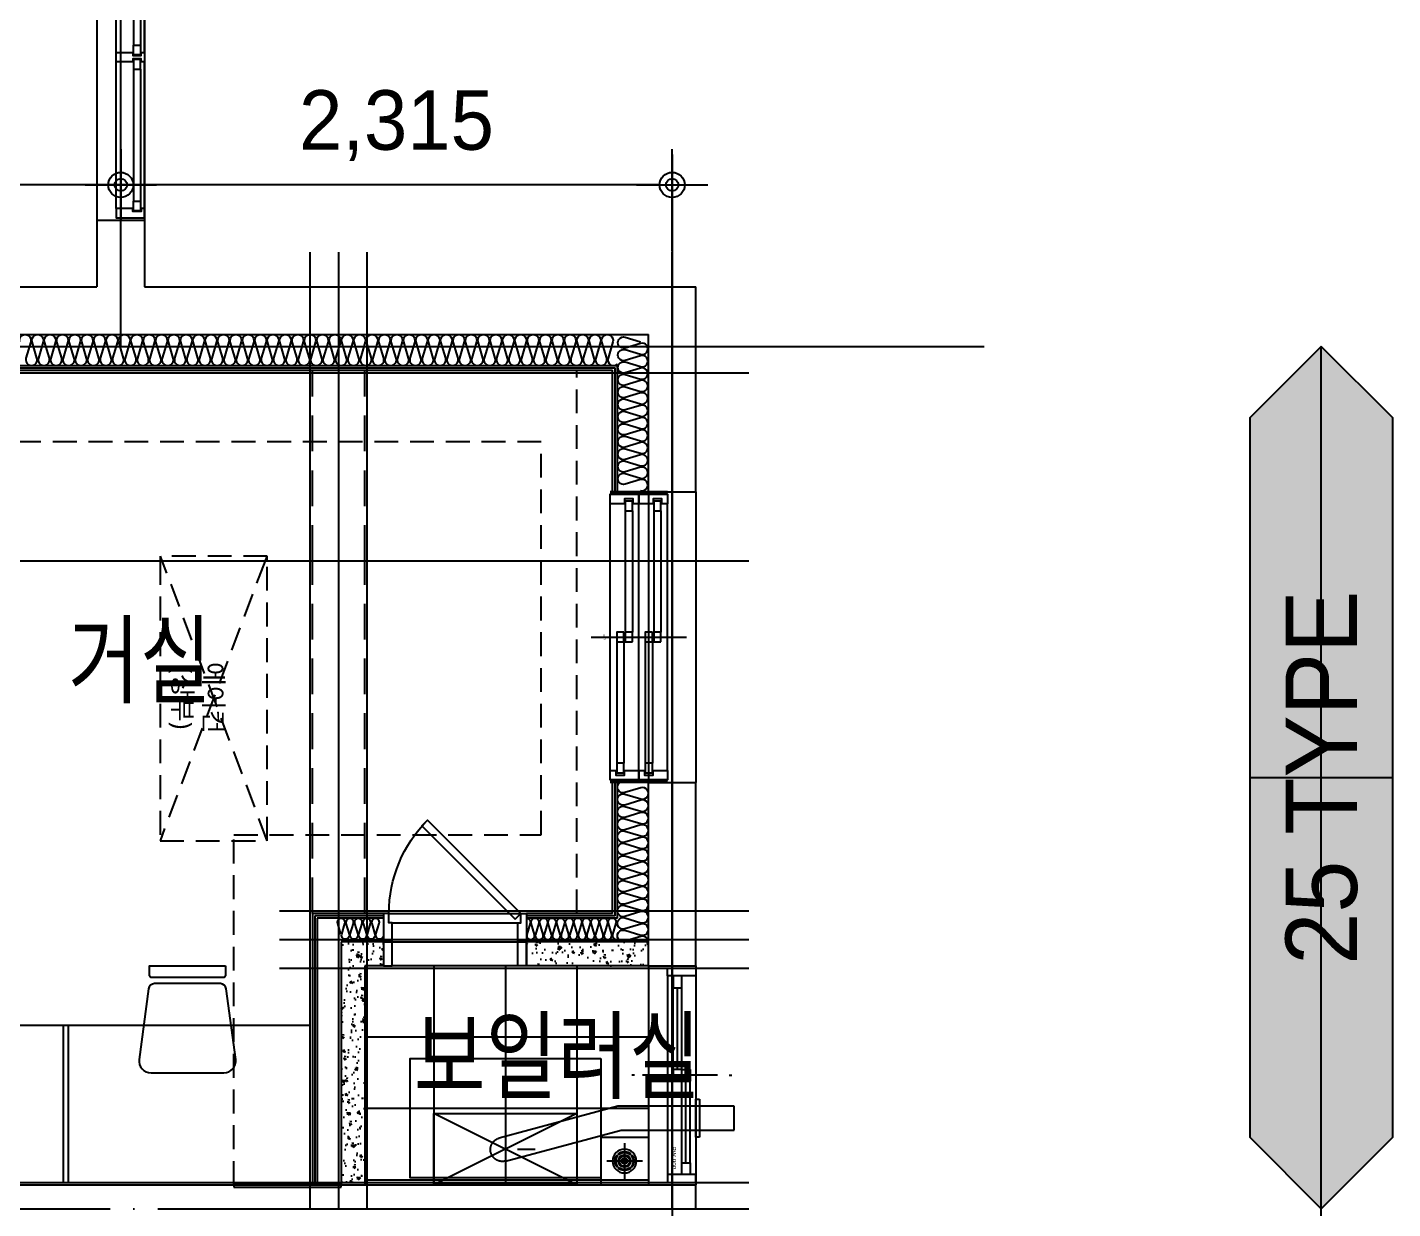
# Model space of a CAD drawing. Header units: millimetres. Extents: x 840000 to 1054178, y 0 to 59400.
# Drawn here: x 874895 to 880627, y 22621 to 27581 of the extents above; entities that cross this region are included whole.
import ezdxf
from ezdxf.enums import TextEntityAlignment as Align
from ezdxf.xclip import XClip

# ---------------------------------------------------------------- set-up
doc = ezdxf.new("R2010")
doc.units = ezdxf.units.MM
doc.header["$LTSCALE"] = 100
doc.header["$XCLIPFRAME"] = 0
for name, pattern in [('X - 단위세대 확장형$0$CEN', [62, 60, -1, 0, -1]), ('X - 단위세대 확장형$0$HID', [1.5, 1, -0.5]), ('X - 단위세대 확장형$0$X-25$0$HID', [2.3, 1.5, -0.8]), ('X - 단위세대 확장형$0$xr-49D(확)$0$HID', [2.3, 1.5, -0.8]), ('X - 평면도$0$CEN', [62, 60, -1, 0, -1])]:
    doc.linetypes.add(name, pattern=pattern)
doc.layers.get('DEFPOINTS').update_dxf_attribs({"color": 145})
for name, color, linetype in [('AA-XXXX-253', 253, 'Continuous'), ('AA-XXXX-TEXT', 3, 'Continuous'), ('DIM', 7, 'Continuous'), ('SYM', 7, 'Continuous'), ('TEX', 7, 'Continuous'), ('X - 단위세대 확장형$0$A-CEN', 1, 'X - 단위세대 확장형$0$CEN'), ('X - 단위세대 확장형$0$A-CON', 2, 'Continuous'), ('X - 단위세대 확장형$0$A-GIP', 6, 'Continuous'), ('X - 단위세대 확장형$0$A-INS', 9, 'Continuous'), ('X - 단위세대 확장형$0$A-TILE', 253, 'Continuous'), ('X - 단위세대 확장형$0$A-WIN', 4, 'Continuous'), ('X - 단위세대 확장형$0$AA-DWXM-DOOR', 4, 'Continuous'), ('X - 단위세대 확장형$0$AA-WAXM-CONC', 2, 'Continuous'), ('X - 단위세대 확장형$0$AA-WAXM-DRYW', 7, 'Continuous'), ('X - 단위세대 확장형$0$AA-XXXX-CNTL', 1, 'X - 단위세대 확장형$0$CEN'), ('X - 단위세대 확장형$0$AA-XXXX-PATT', 8, 'Continuous'), ('X - 단위세대 확장형$0$F-KIT', 6, 'Continuous'), ('X - 단위세대 확장형$0$M-AIR', 1, 'X - 단위세대 확장형$0$HID'), ('X - 단위세대 확장형$0$S-ELE', 4, 'Continuous'), ('X - 단위세대 확장형$0$U-59A-확장$0$AA-DWXM-WIND', 4, 'Continuous'), ('X - 단위세대 확장형$0$X-25$0$A-설비요소', 9, 'Continuous'), ('X - 단위세대 확장형$0$X-25$0$AA-DWXM-WIND', 4, 'Continuous'), ('X - 단위세대 확장형$0$X-25$0$ETC', 6, 'Continuous'), ('X - 단위세대 확장형$0$X-84$0$AA-DWXM-STHC', 9, 'Continuous'), ('X - 단위세대 확장형$0$X-84$0$AA-XXXX-ELEV', 4, 'Continuous'), ('X - 단위세대 확장형$0$xr-49D(확)$0$AA-XXXX-HIDL2', 7, 'X - 단위세대 확장형$0$xr-49D(확)$0$HID'), ('X - 단위세대 확장형$0$결로방지단열재', 7, 'X - 단위세대 확장형$0$HID'), ('X - 단위세대 확장형$0$커텐박스', 6, 'X - 단위세대 확장형$0$HID'), ('X - 평면도$0$AA-DWXM-WIND', 4, 'Continuous'), ('X - 평면도$0$AA-EL-PCN4', 4, 'Continuous'), ('X - 평면도$0$AA-WAXM-CONC', 2, 'Continuous'), ('X - 평면도$0$AA-XXXX-CNTL', 1, 'X - 평면도$0$CEN')]:
    doc.layers.add(name, color=color, linetype=linetype)
for name, color, linetype, plot in [('DEFPOINT', 163, 'Continuous', False), ('X - 단위세대 확장형$0$A-MC', 171, 'Continuous', False), ('X - 단위세대 확장형$0$AA-EL-PCN8', 8, 'Continuous', False), ('X - 단위세대 확장형$0$Def-PrintX', 147, 'Continuous', False), ('X - 단위세대 확장형$0$DEFPOINT', 163, 'Continuous', False)]:
    doc.layers.add(name, color=color, linetype=linetype, plot=plot)
doc.layers.add('X - 단위세대 확장형$0$A-door', color=4, linetype='Continuous', lineweight=25)
doc.styles.add('HAUD01', font='Dotum.ttf')
doc.styles.add('X - 단위세대 확장형$0$HAUD02', font='AcadEref.ttf', dxfattribs={"width": 0.8, "bigfont": 'kosdichs.shx'})
doc.styles.add('X - 단위세대 확장형$0$X-25$0$맑은 고딕', font='malgun.ttf')
doc.styles.add('X - 단위세대 확장형$0$X-55$0$맑은 고딕', font='malgun.ttf')
doc.dimstyles.new('HAUD-80', dxfattribs={"dimscale": 100, "dimtxt": 2.5, "dimasz": 0.5, "dimexe": 0, "dimexo": 1.5, "dimgap": 1, "dimtad": 1, "dimdec": 0, "dimdsep": 46, "dimlunit": 6, "dimtxsty": 'HAUD01', "dimblk": 'Z_DOT', "dimcen": 2.5, "dimdle": 1.5, "dimclrd": 7, "dimclre": 7, "dimclrt": 4, "dimadec": 0, "dimazin": 0, "dimtfac": 1, "dimtdec": 0, "dimtix": 1, "dimtmove": 2, "dimatfit": 3, "dimfxl": 1, "dimtvp": 1, "dimtolj": 1, "dimtzin": 0, "dimarcsym": 0})
pattern_1 = [(130, (71191.39, -55284.32), (-91.092334, -7.96954), [9.525, -104.775]), (185, (71191.39, -55284.32), (17.62141, 95.52832), [7.62, -83.82]), (79.549, (71183.8, -55284.98), (-73.47125, 87.55834), [8.095, -89.045]), (133.8158, (71191.39, -55258.92), (-135.53952, -21.02116), [14.2875, -157.1625]), (83.3644, (71180.1, -55260.67), (-118.70212, 123.71278), [12.1425, -133.5675]), (188.816, (71191.39, -55258.92), (-118.7023, 123.71256), [11.43, -125.73]), (159, (71178.69, -55265.27), (-75.80744, -51.13276), [9.525, -104.775]), (214, (71178.69, -55265.27), (-30.90101, 92.09398), [7.62, -83.82]), (108.5486, (71172.37, -55269.53), (-106.708245, 40.96143), [8.095, -89.045]), (142.5, (71191.39, -55284.317), (-1.544302, 42.27752), [0, -82.804, 0, -85.09, 0, -84.1375]), (172.5, (71191.39, -55284.317), (-33.409831, 50.090287), [0, -48.514, 0, -80.899, 0, -32.0675]), (212.5, (71219.71, -55284.317), (-67.795298, -2.864372), [0, -31.75, 0, -99.06, 0, -131.445]), (222.5, (71232.41, -55284.317), (-74.06459, 12.713246), [0, -41.275, 0, -65.786, 0, -93.345])]

# ---------------------------------------------------------------- blocks, each defined once
blk = doc.blocks.new('Z_DOT')
at = {"layer": 'DIM', "color": 0}
for p, q in [((0, -3), (0, 3)), ((-3, 0), (3, 0))]:
    blk.add_line(p, q, dxfattribs=at)
for radius in [1.05, 0.525]:
    blk.add_circle((0, 0), radius, dxfattribs=at)
blk = doc.blocks.new('*D75')
at = {"layer": 'DEFPOINTS', "color": 0, "transparency": 16777216}
for p in [(869462.1, 26919.2), (869462.1, 26490.7), (875287.1, 26490.7)]:
    blk.add_point(p, dxfattribs=at)
at = {"layer": 'DIM', "color": 7, "lineweight": -2, "transparency": 16777216}
for p, q in [((869462.1, 26640.7), (869462.1, 26919.2)), ((875237.1, 26919.2), (869512.1, 26919.2)), ((875287.1, 26640.7), (875287.1, 26919.2))]:
    blk.add_line(p, q, dxfattribs=at)
at = {"layer": 'DIM', "color": 7, "lineweight": -2, "transparency": 16777216, "xscale": 50, "yscale": 50, "zscale": 50, "rotation": 180}
blk.add_blockref('Z_DOT', (869462.1, 26919.2), dxfattribs=at)
at = {"layer": 'DIM', "color": 7, "lineweight": -2, "transparency": 16777216, "xscale": 50, "yscale": 50, "zscale": 50}
blk.add_blockref('Z_DOT', (875287.1, 26919.2), dxfattribs=at)
at = {"layer": 'DIM', "color": 4, "transparency": 16777216, "insert": (872374.6, 27168.5), "char_height": 250, "attachment_point": 5, "style": 'HAUD01'}
blk.add_mtext('\\A1;5,825', dxfattribs=at)
blk = doc.blocks.new('*D74')
at = {"layer": 'DEFPOINTS', "color": 0, "transparency": 16777216}
for p in [(875287.1, 26919.2), (875287.1, 26490.7), (877602.1, 26490.7)]:
    blk.add_point(p, dxfattribs=at)
at = {"layer": 'DIM', "color": 7, "lineweight": -2, "transparency": 16777216}
for p, q in [((875287.1, 26640.7), (875287.1, 26919.2)), ((877552.1, 26919.2), (875337.1, 26919.2)), ((877602.1, 26640.7), (877602.1, 26919.2))]:
    blk.add_line(p, q, dxfattribs=at)
at = {"layer": 'DIM', "color": 7, "lineweight": -2, "transparency": 16777216, "xscale": 50, "yscale": 50, "zscale": 50, "rotation": 180}
blk.add_blockref('Z_DOT', (875287.1, 26919.2), dxfattribs=at)
at = {"layer": 'DIM', "color": 7, "lineweight": -2, "transparency": 16777216, "xscale": 50, "yscale": 50, "zscale": 50}
blk.add_blockref('Z_DOT', (877602.1, 26919.2), dxfattribs=at)
at = {"layer": 'DIM', "color": 4, "transparency": 16777216, "insert": (876444.6, 27168.5), "char_height": 250, "attachment_point": 5, "style": 'HAUD01'}
blk.add_mtext('\\A1;2,315', dxfattribs=at)
blk = doc.blocks.new('*U475')
at = {"layer": 'DEFPOINTS'}
for p, q in [((-610, -130), (-610, 110)), ((-605, -130), (-605, 110)), ((605, -130), (605, 110)), ((610, -130), (610, 110))]:
    blk.add_line(p, q, dxfattribs=at)
at = {"layer": 'X - 단위세대 확장형$0$X-25$0$AA-DWXM-WIND'}
for p, q in [((0, 190), (0, -210)), ((-20, 83), (-530, 83)), ((-20, 53), (-530, 53)), ((530, 47), (20, 47)), ((530, 17), (20, 17)), ((-20, -37), (-530, -37)), ((-20, -67), (-530, -67)), ((530, -73), (20, -73)), ((530, -103), (20, -103))]:
    blk.add_line(p, q, dxfattribs=at)
at = {"layer": 'X - 단위세대 확장형$0$X-25$0$AA-DWXM-WIND', "color": 8}
for p, q in [((-560, 110), (560, 110)), ((-560, -10), (560, -10)), ((-560, -130), (560, -130))]:
    blk.add_line(p, q, dxfattribs=at)
at = {"layer": 'X - 단위세대 확장형$0$X-25$0$AA-DWXM-WIND'}
for points in [[(-560, 86), (-580, 86), (-580, 50), (-560, 50), (-560, -10), (-560, -10), (-600, -10), (-600, 110), (-560, 110), (-560, 86)], [(560, 14), (580, 14), (580, 50), (560, 50), (560, 110), (560, 110), (600, 110), (600, -10), (560, -10), (560, 14)], [(-560, -34), (-580, -34), (-580, -70), (-560, -70), (-560, -130), (-560, -130), (-600, -130), (-600, -10), (-560, -10), (-560, -34)], [(560, -106), (580, -106), (580, -70), (560, -70), (560, -10), (560, -10), (600, -10), (600, -130), (560, -130), (560, -106)]]:
    blk.add_lwpolyline(points, dxfattribs=at)
for points in [[(-530, 53), (-530, 83), (-570, 83), (-570, 53)], [(20, 53), (20, 83), (-20, 83), (-20, 53)], [(-20, 17), (20, 17), (20, 47), (-20, 47)], [(570, 17), (570, 47), (530, 47), (530, 17)], [(-530, -67), (-530, -37), (-570, -37), (-570, -67)], [(20, -67), (20, -37), (-20, -37), (-20, -67)], [(-20, -103), (20, -103), (20, -73), (-20, -73)], [(570, -103), (570, -73), (530, -73), (530, -103)]]:
    blk.add_lwpolyline(points, close=True, dxfattribs=at)
at = {"layer": 'DEFPOINTS', "style": 'X - 단위세대 확장형$0$X-25$0$맑은 고딕', "width": 0.9}
for s, p in [('내부', (0, 133.2)), ('외부', (0, -152.2))]:
    blk.add_text(s, height=10, dxfattribs=at).set_placement(p, align=Align.MIDDLE_CENTER)
blk = doc.blocks.new('X - 단위세대 확장형$0$insul1')
blk.add_lwpolyline([(0, 0.25, 1.344031), (0.35, 0.25), (0.2, 0.75, -1.344031), (0.55, 0.75), (0.4, 0.25)], format="xyb")
blk = doc.blocks.new('X - 단위세대 확장형$0$A$C1B995BC2')
at = {"layer": 'X - 단위세대 확장형$0$M-AIR'}
for p, q in [((600, -225), (-600, 225)), ((-600, -225), (600, 225))]:
    blk.add_line(p, q, dxfattribs=at)
blk.add_lwpolyline([(-600, -225), (600, -225), (600, 225), (-600, 225)], close=True, dxfattribs=at)
at = {"layer": 'X - 단위세대 확장형$0$DEFPOINT', "style": 'X - 단위세대 확장형$0$X-55$0$맑은 고딕'}
for s, p in [('(상부)', (0, 130.6)), ('에어컨', (0, 0))]:
    blk.add_text(s, height=80, rotation=180, dxfattribs=at).set_placement(p, align=Align.MIDDLE_CENTER)
blk = doc.blocks.new('X - 단위세대 확장형$0$A$C6f67e9a2')
at = {"layer": 'DEFPOINTS'}
blk.add_line((2610.1, -23722.5), (11292.5, -23722.5), dxfattribs=at)
at = {"layer": 'X - 단위세대 확장형$0$A-CEN'}
for p, q in [((9570, -23722.5), (9570, -22426.6)), ((2610.1, -22822.5), (11292.5, -22822.5))]:
    blk.add_line(p, q, dxfattribs=at)
at = {"layer": 'X - 단위세대 확장형$0$A-GIP'}
for p, q in [((5940, -22912.5), (10730, -22912.5)), ((5940, -22922.5), (10720, -22922.5)), ((10720, -23442.5), (10720, -22922.5)), ((10730, -23442.5), (10730, -22912.5))]:
    blk.add_line(p, q, dxfattribs=at)
at = {"layer": 'X - 단위세대 확장형$0$A-INS'}
for p in [(5940, -22902.5), (10740, -23442.5)]:
    blk.add_line(p, (10740, -22902.5), dxfattribs=at)
blk.add_lwpolyline([(8230.9, -22803.4, -1.337394), (8277.1, -22803.4), (8256.9, -22871.7, 1.337394), (8303.1, -22871.7), (8282.9, -22803.4, -1.337394), (8329.1, -22803.4), (8308.9, -22871.7, 1.337394), (8355.1, -22871.7), (8334.9, -22803.4, -1.337394), (8381.1, -22803.4), (8360.9, -22871.7, 1.337394), (8407.1, -22871.7), (8386.9, -22803.4, -1.337394), (8433.1, -22803.4), (8412.9, -22871.7, 1.337394), (8459.1, -22871.7), (8438.9, -22803.4, -1.337394), (8485.1, -22803.4), (8464.9, -22871.7, 1.337394), (8511.1, -22871.7), (8490.9, -22803.4, -1.337394), (8537.1, -22803.4), (8516.9, -22871.7, 1.337394), (8563.1, -22871.7), (8542.9, -22803.4, -1.337394), (8589.1, -22803.4), (8568.9, -22871.7, 1.337394), (8615.1, -22871.7), (8594.9, -22803.4, -1.337394), (8641.1, -22803.4), (8620.9, -22871.7, 1.337394), (8667.1, -22871.7), (8646.9, -22803.4, -1.337394), (8693.1, -22803.4), (8672.9, -22871.7, 1.337394), (8719.1, -22871.7), (8698.9, -22803.4, -1.337394), (8745.1, -22803.4), (8724.9, -22871.7, 1.337394), (8771.1, -22871.7), (8750.9, -22803.4, -1.337394), (8797.1, -22803.4), (8776.9, -22871.7, 1.337394), (8823.1, -22871.7), (8802.9, -22803.4, -1.337394), (8849.1, -22803.4), (8828.9, -22871.7, 1.337394), (8875.1, -22871.7), (8854.9, -22803.4, -1.337394), (8901.1, -22803.4), (8880.9, -22871.7, 1.337394), (8927.1, -22871.7), (8906.9, -22803.4, -1.337394), (8953.1, -22803.4), (8932.9, -22871.7, 1.337394), (8979.1, -22871.7), (8958.9, -22803.4, -1.337394), (9005.1, -22803.4), (8984.9, -22871.7, 1.337394), (9031.1, -22871.7), (9010.9, -22803.4, -1.337394), (9057.1, -22803.4), (9036.9, -22871.7, 1.337394), (9083.1, -22871.7), (9062.9, -22803.4, -1.337394), (9109.1, -22803.4), (9088.9, -22871.7, 1.337394), (9135.1, -22871.7), (9114.9, -22803.4, -1.337394), (9161.1, -22803.4), (9140.9, -22871.7, 1.337394), (9187.1, -22871.7), (9166.9, -22803.4, -1.337394), (9213.1, -22803.4), (9192.9, -22871.7, 1.337394), (9239.1, -22871.7), (9218.9, -22803.4, -1.337394), (9265.1, -22803.4), (9244.9, -22871.7, 1.337394), (9291.1, -22871.7), (9270.9, -22803.4, -1.337394), (9317.1, -22803.4), (9296.9, -22871.7, 1.337394), (9343.1, -22871.7), (9322.9, -22803.4, -1.337394), (9369.1, -22803.4), (9348.9, -22871.7, 1.337394), (9395.1, -22871.7), (9374.9, -22803.4, -1.337394), (9421.1, -22803.4), (9400.9, -22871.7, 1.337394), (9447.1, -22871.7), (9426.9, -22803.4, -1.337394), (9473.1, -22803.4), (9452.9, -22871.7, 1.337394), (9499.1, -22871.7), (9478.9, -22803.4, -1.337394), (9525.1, -22803.4), (9504.9, -22871.7, 1.337394), (9551.1, -22871.7), (9530.9, -22803.4, -1.337394), (9577.1, -22803.4), (9556.9, -22871.7, 1.337394), (9603.1, -22871.7), (9582.9, -22803.4, -1.337394), (9629.1, -22803.4), (9608.9, -22871.7, 1.337394), (9655.1, -22871.7), (9634.9, -22803.4, -1.337394), (9681.1, -22803.4), (9660.9, -22871.7, 1.337394), (9707.1, -22871.7), (9686.9, -22803.4, -1.337394), (9733.1, -22803.4), (9712.9, -22871.7, 1.337394), (9759.1, -22871.7), (9738.9, -22803.4, -1.337394), (9785.1, -22803.4), (9764.9, -22871.7, 1.337394), (9811.1, -22871.7), (9790.9, -22803.4, -1.337394), (9837.1, -22803.4), (9816.9, -22871.7, 1.337394), (9863.1, -22871.7), (9842.9, -22803.4, -1.337394), (9889.1, -22803.4), (9868.9, -22871.7, 1.337394), (9915.1, -22871.7), (9894.9, -22803.4, -1.337394), (9941.1, -22803.4), (9920.9, -22871.7, 1.337394), (9967.1, -22871.7), (9946.9, -22803.4, -1.337394), (9993.1, -22803.4), (9972.9, -22871.7, 1.337394), (10019.1, -22871.7), (9998.9, -22803.4, -1.337394), (10045.1, -22803.4), (10024.9, -22871.7, 1.337394), (10071.1, -22871.7), (10050.9, -22803.4, -1.337394), (10097.1, -22803.4), (10076.9, -22871.7, 1.337394), (10123.1, -22871.7), (10102.9, -22803.4, -1.337394), (10149.1, -22803.4), (10128.9, -22871.7, 1.337394), (10175.1, -22871.7), (10154.9, -22803.4, -1.337394), (10201.1, -22803.4), (10180.9, -22871.7, 1.337394), (10227.1, -22871.7), (10206.9, -22803.4, -1.337394), (10253.1, -22803.4), (10232.9, -22871.7, 1.337394), (10279.1, -22871.7), (10258.9, -22803.4, -1.337394), (10305.1, -22803.4), (10284.9, -22871.7, 1.337394), (10331.1, -22871.7), (10310.9, -22803.4, -1.337394), (10357.1, -22803.4), (10336.9, -22871.7, 1.337394), (10383.1, -22871.7), (10362.9, -22803.4, -1.337394), (10409.1, -22803.4), (10388.9, -22871.7, 1.337394), (10435.1, -22871.7), (10414.9, -22803.4, -1.337394), (10461.1, -22803.4), (10440.9, -22871.7, 1.337394), (10487.1, -22871.7), (10466.9, -22803.4, -1.337394), (10513.1, -22803.4), (10492.9, -22871.7, 1.337394), (10539.1, -22871.7), (10518.9, -22803.4, -1.337394), (10565.1, -22803.4), (10544.9, -22871.7, 1.337394), (10591.1, -22871.7), (10570.9, -22803.4, -1.337394), (10617.1, -22803.4), (10596.9, -22871.7, 1.337394), (10643.1, -22871.7), (10622.9, -22803.4, -1.337394), (10669.1, -22803.4), (10648.9, -22871.7, 1.337394), (10695.1, -22871.7), (10674.9, -22803.4, -1.337394), (10721.1, -22803.4), (10700.9, -22871.7, 0.754452), (10740, -22896.4, 0.754452)], format="xyb", dxfattribs=at)
at = {"layer": 'X - 단위세대 확장형$0$A-MC'}
for p, q in [((9450, -23722.5), (9450, -22426.6)), ((9690, -23722.5), (9690, -22426.6)), ((5798.2, -22932.5), (11292.5, -22932.5))]:
    blk.add_line(p, q, dxfattribs=at)
at = {"layer": 'X - 단위세대 확장형$0$AA-EL-PCN8'}
for p, q in [((10870, -23432.5), (10870, -23722.5)), ((11070, -23432.5), (11070, -23722.5))]:
    blk.add_line(p, q, dxfattribs=at)
at = {"layer": 'X - 단위세대 확장형$0$AA-WAXM-CONC'}
for p, q in [((2730, -22572.5), (8555, -22572.5)), ((8755, -22572.5), (11070, -22572.5)), ((11070, -23432.5), (11070, -22572.5)), ((2930, -22772.5), (10870, -22772.5)), ((10870, -23432.5), (10870, -22772.5)), ((10870, -23432.5), (11070, -23432.5))]:
    blk.add_line(p, q, dxfattribs=at)
at = {"layer": 'X - 단위세대 확장형$0$AA-XXXX-CNTL'}
blk.add_line((10970, -23722.5), (10970, -22426.6), dxfattribs=at)
at = {"layer": 'X - 단위세대 확장형$0$S-ELE'}
for p, q in [((10870, -23432.5), (10870, -23722.5)), ((11070, -23432.5), (11070, -23722.5))]:
    blk.add_line(p, q, dxfattribs=at)
at = {"layer": 'X - 단위세대 확장형$0$xr-49D(확)$0$AA-XXXX-HIDL2'}
for p, q in [((9460, -23722.5), (9460, -22922.5)), ((9680, -23722.5), (9680, -22922.5))]:
    blk.add_line(p, q, dxfattribs=at)
ref = blk.add_blockref('X - 단위세대 확장형$0$A$C1B995BC2', (9045, -24302.5), dxfattribs=dict(rotation=270))
XClip(ref).set_block_clipping_path([(-1480, -6434.8789080532), (-580, 2247.5220021399)])
at = {"layer": 'X - 단위세대 확장형$0$A-INS', "xscale": 130.0000000000017, "yscale": 130.0000000000017, "zscale": 130.0000000000017, "rotation": 90, "row_count": 1, "column_count": 12, "row_spacing": -4.733165431326071e-30, "column_spacing": 52.00000000000085}
blk.add_blockref('X - 단위세대 확장형$0$insul1', (10870, -23427), dxfattribs=at)
at = {"layer": 'X - 단위세대 확장형$0$A-WIN'}
ref = blk.add_blockref('*U475', (10820, -24042.5), dxfattribs=dict(at, rotation=90))
XClip(ref).set_block_clipping_path([(320, -472.52200214), (1220, 8209.8789080531)])
blk = doc.blocks.new('X - 단위세대 확장형$0$20220222-결로')
at = {"layer": 'X - 단위세대 확장형$0$A-CON'}
for p, q in [((-15470, -730), (-15470, -740)), ((-15470, -740), (-15020, -740)), ((-15020, -740), (-15020, -730))]:
    blk.add_line(p, q, dxfattribs=at)
at = {"layer": 'X - 단위세대 확장형$0$A-CON', "color": 8}
blk.add_line((-15020, -730), (-15470, -730), dxfattribs=at)
at = {"layer": 'X - 단위세대 확장형$0$결로방지단열재'}
blk.add_lwpolyline([(-15470, -730), (-15470, 740), (-14180, 740), (-14180, 2390), (-21220, 2390), (-21220, -730)], dxfattribs=at)
at = {"layer": 'X - 단위세대 확장형$0$커텐박스'}
blk.add_line((-14030, 410), (-14030, 2690), dxfattribs=at)
blk = doc.blocks.new('X - 단위세대 확장형$0$X-55$0$실외기실 점검문')
at = {"layer": 'X - 단위세대 확장형$0$A-door', "color": 8}
for p, q in [((-119.7, 577), (-119.7, 23)), ((-79.7, 565), (-79.7, 36)), ((0.3, 564), (0.3, 35))]:
    blk.add_line(p, q, dxfattribs=at)
at = {"layer": 'X - 단위세대 확장형$0$A-door'}
for points in [[(0.3, 600), (0.3, 564), (-79.7, 564), (-79.7, 577), (-119.7, 577), (-119.7, 600)], [(-95.6, 47), (-119.7, 23), (-511.4, 414.7), (-487.4, 438.8)], [(0.3, 0), (0.3, 36), (-79.7, 36), (-79.7, 23), (-119.7, 23), (-119.7, 0)]]:
    blk.add_lwpolyline(points, close=True, dxfattribs=at)
at = {"layer": 'X - 단위세대 확장형$0$A-door', "color": 1}
blk.add_arc((-119.7, 23), 554, 90, 135, dxfattribs=at)
blk = doc.blocks.new('X - 단위세대 확장형$0$X-84$0$FD')
at = {"layer": 'X - 단위세대 확장형$0$X-84$0$AA-DWXM-STHC'}
for p, q in [((101.5, 114.3), (-98.5, 114.3)), ((-98.5, -85.7), (-98.5, 114.3)), ((1.5, 89.3), (1.5, -60.7)), ((101.5, -85.7), (101.5, 114.3)), ((76.5, 14.3), (-73.5, 14.3)), ((-34.4, 17.6), (-38.4, 17.6)), ((-34.3, 10.8), (-38.3, 10.8)), ((-28.2, 41.1), (-25.4, 38.3)), ((-22.5, 41.1), (-25.4, 43.9)), ((-20.3, 17.6), (-24.3, 17.6)), ((-20.2, 10.8), (-24.3, 10.8)), ((-5.8, 17.6), (-10, 17.6)), ((-5.7, 10.8), (-10, 10.8)), ((-2.4, 50.1), (-2.4, 54.1)), ((-2.4, 36), (-2.4, 40)), ((-2.4, 21.3), (-2.4, 25.7)), ((-2.4, 3), (-2.4, 7.3)), ((5.4, 50.1), (5.4, 54.1)), ((5.4, 36), (5.4, 40)), ((5.4, 21.3), (5.4, 25.7)), ((5.4, 3), (5.4, 7.3)), ((13, 10.8), (8.7, 10.8)), ((13, 17.6), (8.8, 17.6)), ((27.3, 10.8), (23.2, 10.8)), ((27.3, 17.6), (23.3, 17.6)), ((28.3, 44), (25.5, 41.1)), ((28.3, 38.3), (31.2, 41.1)), ((41.3, 10.8), (37.3, 10.8)), ((41.4, 17.6), (37.4, 17.6)), ((-28.2, -12.5), (-25.3, -9.7)), ((-22.5, -12.5), (-25.3, -15.4)), ((-2.4, -11.4), (-2.4, -7.3)), ((-2.4, -25.5), (-2.4, -21.5)), ((5.4, -11.4), (5.4, -7.3)), ((5.4, -25.5), (5.4, -21.5)), ((25.5, -12.6), (28.3, -15.4)), ((31.1, -12.6), (28.3, -9.7)), ((101.5, -85.7), (-98.5, -85.7))]:
    blk.add_line(p, q, dxfattribs=at)
blk.add_circle((1.5, 14.3), 50, dxfattribs=at)
for radius, start, end in [(40, 137.93774, 175.31724), (40, 184.97072, 222.13129), (36, 138.26449, 174.79557), (36, 185.52465, 221.81223), (40, 95.59633, 132.20576), (26, 98.62864, 172.78471), (26, 187.66047, 261.37136), (36, 96.22048, 131.895), (22, 100.21298, 171.46382), (22, 189.0641, 259.78702), (12, 108.96946, 164.20902), (12, 196.78745, 251.03054), (8, 119.18271, 155.90861), (8, 205.67291, 240.81729), (40, 47.86871, 84.42506), (36, 48.18777, 83.80332), (26, 7.21529, 81.4045), (22, 8.53618, 79.82636), (12, 15.79098, 71.10559), (8, 24.09139, 60.93919), (26, 278.5955, 352.33953), (22, 280.17364, 350.9359), (12, 288.89441, 343.21255), (8, 299.06081, 334.32709), (36, 5.20443, 41.81829), (36, 318.105, 354.47535), (40, 317.79424, 355.02928), (40, 4.68276, 42.13674), (40, 227.86326, 264.40367), (36, 228.18171, 263.77952), (36, 276.19668, 311.73551), (40, 275.57494, 312.06226)]:
    blk.add_arc((1.5, 14.3), radius, start, end, dxfattribs=at)
blk = doc.blocks.new('X - 단위세대 확장형$0$X-25$0$보일러(양평)_3')
at = {"layer": 'DEFPOINTS', "ltscale": 50}
blk.add_line((-250, 280), (-175, 280), dxfattribs=at)
blk.add_lwpolyline([(100, -100), (100, 400), (-700, 400), (-700, -100)], close=True, dxfattribs=at)
at = {"layer": 'X - 단위세대 확장형$0$X-25$0$ETC', "linetype": 'X - 단위세대 확장형$0$X-25$0$HID', "ltscale": 50}
for p, q in [((0, 430), (-600, 130)), ((0, 130), (-600, 430))]:
    blk.add_line(p, q, dxfattribs=at)
for points in [[(0, 130), (0, 430), (-600, 430), (-600, 130)], [(500, 230), (500, 70), (515, 70), (515, 230)]]:
    blk.add_lwpolyline(points, close=True, dxfattribs=at)
blk.add_lwpolyline([(-300, 330), (185.2, 200), (660, 200), (660, 100), (172, 100), (-325.9, 233.4)], dxfattribs=at)
blk.add_arc((-312.9, 281.7), 50, 75, 255, dxfattribs=at)
blk = doc.blocks.new('X - 단위세대 확장형$0$fdsfdshfdshgfd')
at = {"layer": 'X - 단위세대 확장형$0$U-59A-확장$0$AA-DWXM-WIND', "color": 1}
for p, q in [((-298.2, 242.6), (-298.2, 253.8)), ((-298.2, 193.8), (-298.2, -121.2)), ((-298.2, -155), (-298.2, -166.2))]:
    blk.add_line(p, q, dxfattribs=at)
at = {"layer": 'X - 단위세대 확장형$0$U-59A-확장$0$AA-DWXM-WIND', "color": 8}
for p, q in [((-715.2, 103.8), (118.8, 103.8)), ((68.8, 79.8), (-273.2, 79.8)), ((-323.2, 43.8), (-665.2, 43.8)), ((-323.2, 7.8), (-665.2, 7.8)), ((68.8, 43.8), (-273.2, 43.8)), ((-715.2, -16.2), (118.8, -16.2))]:
    blk.add_line(p, q, dxfattribs=at)
at = {"layer": 'X - 단위세대 확장형$0$U-59A-확장$0$AA-DWXM-WIND'}
for p, q in [((68.8, 61.8), (-273.2, 61.8)), ((-323.2, 25.8), (-665.2, 25.8))]:
    blk.add_line(p, q, dxfattribs=at)
for points in [[(-748.2, 103.8), (-715.2, 103.8), (-715.2, -16.2), (-748.2, -16.2)], [(151.8, 103.8), (118.8, 103.8), (118.8, -16.2), (151.8, -16.2)]]:
    blk.add_lwpolyline(points, close=True, dxfattribs=at)
for points in [[(-323.2, 79.8), (-273.2, 79.8), (-273.2, 43.8), (-323.2, 43.8), (-323.2, 79.8)], [(68.8, 79.8), (118.8, 79.8), (118.8, 43.8), (68.8, 43.8), (68.8, 79.8)], [(-665.2, 43.8), (-715.2, 43.8), (-715.2, 7.8), (-665.2, 7.8), (-665.2, 43.8)], [(-273.2, 43.8), (-323.2, 43.8), (-323.2, 7.8), (-273.2, 7.8), (-273.2, 43.8)]]:
    blk.add_lwpolyline(points, dxfattribs=at)
at = {"layer": 'X - 단위세대 확장형$0$Def-PrintX', "style": 'X - 단위세대 확장형$0$HAUD02', "width": 0.8}
blk.add_text('PW-900', height=20, dxfattribs=at).set_placement((0, 0))
blk = doc.blocks.new('X - 단위세대 확장형$0$A$C11416124')
at = {"layer": 'X - 단위세대 확장형$0$AA-XXXX-PATT'}
h = blk.add_hatch(dxfattribs=at)
h.set_pattern_fill('AR-CONC', color=256, scale=0.5, style=0)
h.set_pattern_definition(pattern_1)
h.paths.add_polyline_path([(6089.4, 8736.8), (5989.4, 8736.8), (5989.4, 9248.8), (6089.4, 9248.8)])
h = blk.add_hatch(dxfattribs=at)
h.set_pattern_fill('AR-CONC', color=256, scale=0.5, style=0)
h.set_pattern_definition(pattern_1)
h.paths.add_polyline_path([(5989.4, 7958.8), (5989.4, 8136.8), (6089.4, 8136.8), (6089.4, 8058.8), (7009.4, 8058.8), (7009.4, 7958.8)])
at = {"layer": 'X - 단위세대 확장형$0$A-CEN'}
for p, q in [((5979.4, 7700.1), (5979.4, 9671.3)), ((7109.4, 7948.8), (3489.4, 7948.8))]:
    blk.add_line(p, q, dxfattribs=at)
at = {"layer": 'X - 단위세대 확장형$0$A-GIP'}
for p, q in [((5879.4, 9108.8), (5309.4, 9108.8)), ((5869.4, 9098.8), (5309.4, 9098.8)), ((5869.4, 9098.8), (5869.4, 8736.8)), ((5879.4, 9108.8), (5879.4, 8736.8)), ((5869.4, 8136.8), (5869.4, 7838.8)), ((5879.4, 8136.8), (5879.4, 7848.8)), ((5869.4, 7838.8), (7009.4, 7838.8)), ((5879.4, 7848.8), (7009.4, 7848.8))]:
    blk.add_line(p, q, dxfattribs=at)
at = {"layer": 'X - 단위세대 확장형$0$A-INS'}
for p, q in [((5889.4, 9118.8), (5309.4, 9118.8)), ((5889.4, 9118.8), (5889.4, 8736.8)), ((5889.4, 8136.8), (5889.4, 7858.8)), ((5889.4, 7858.8), (7009.4, 7858.8))]:
    blk.add_line(p, q, dxfattribs=at)
at = {"layer": 'X - 단위세대 확장형$0$A-INS', "elevation": 0}
for points in [[(5989.4, 9248.8, 0.500912), (5966.3, 9217.9), (5986.5, 9149.6, -1.337394), (5940.3, 9149.6), (5960.5, 9217.9, 1.337394), (5914.3, 9217.9), (5934.5, 9149.6, -1.337394), (5888.3, 9149.6), (5908.5, 9217.9, 1.337394), (5862.3, 9217.9), (5882.5, 9149.6, -1.337394), (5836.3, 9149.6), (5856.5, 9217.9, 1.337394), (5810.3, 9217.9), (5830.5, 9149.6, -1.337394), (5784.3, 9149.6), (5804.5, 9217.9, 1.337394), (5758.3, 9217.9), (5778.5, 9149.6, -1.337394), (5732.3, 9149.6), (5752.5, 9217.9, 1.337394), (5706.3, 9217.9), (5726.5, 9149.6, -1.337394), (5680.3, 9149.6), (5700.5, 9217.9, 1.337394), (5654.3, 9217.9), (5674.5, 9149.6, -1.337394), (5628.3, 9149.6), (5648.5, 9217.9, 1.337394), (5602.3, 9217.9), (5622.5, 9149.6, -1.337394), (5576.3, 9149.6), (5596.5, 9217.9, 1.337394), (5550.3, 9217.9), (5570.5, 9149.6, -1.337394), (5524.3, 9149.6), (5544.5, 9217.9, 1.337394), (5498.3, 9217.9), (5518.5, 9149.6, -1.337394), (5472.3, 9149.6), (5492.5, 9217.9, 1.337394), (5446.3, 9217.9), (5466.5, 9149.6, -1.337394), (5420.3, 9149.6), (5440.5, 9217.9, 1.337394), (5394.3, 9217.9), (5414.5, 9149.6, -1.337394), (5368.3, 9149.6), (5388.5, 9217.9, 1.337394), (5342.3, 9217.9), (5362.5, 9149.6, -0.859308), (5319.4, 9129.5, -0.859308)], [(5889.4, 8736.8, -0.500912), (5910.8, 8752.8), (5958, 8738.8, 1.337394), (5958, 8770.8), (5910.8, 8756.8, -1.337394), (5910.8, 8788.8), (5958, 8774.8, 1.337394), (5958, 8806.8), (5910.8, 8792.8, -1.337394), (5910.8, 8824.8), (5958, 8810.8, 1.337394), (5958, 8842.8), (5910.8, 8828.8, -1.337394), (5910.8, 8860.8), (5958, 8846.8, 1.337394), (5958, 8878.8), (5910.8, 8864.8, -1.337394), (5910.8, 8896.8), (5958, 8882.8, 1.337394), (5958, 8914.8), (5910.8, 8900.8, -1.337394), (5910.8, 8932.8), (5958, 8918.8, 1.337394), (5958, 8950.8), (5910.8, 8936.8, -1.337394), (5910.8, 8968.8), (5958, 8954.8, 1.337394), (5958, 8986.8), (5910.8, 8972.8, -1.337394), (5910.8, 9004.8), (5958, 8990.8, 1.337394), (5958, 9022.8), (5910.8, 9008.8, -1.337394), (5910.8, 9040.8), (5958, 9026.8, 1.337394), (5958, 9058.8), (5910.8, 9044.8, -1.337394), (5910.8, 9076.8), (5958, 9062.8, 1.337394), (5958, 9094.8), (5910.8, 9080.8, -1.337394), (5910.8, 9112.8), (5958, 9098.8, 0.579261), (5978.9, 9118.8, 0.579261)]]:
    blk.add_lwpolyline(points, format="xyb", dxfattribs=at)
at = {"layer": 'X - 단위세대 확장형$0$A-MC'}
for p, q in [((5859.4, 7700.1), (5859.4, 9671.3)), ((6099.4, 7700.1), (6099.4, 9671.3)), ((6999.4, 5298.8), (6999.4, 9671.3)), ((7109.4, 8068.8), (3489.4, 8068.8)), ((7109.4, 7828.8), (3489.4, 7828.8))]:
    blk.add_line(p, q, dxfattribs=at)
at = {"layer": 'X - 단위세대 확장형$0$A-TILE'}
for p, q in [((6389.4, 9248.8), (6389.4, 8058.8)), ((6689.4, 9248.8), (6689.4, 8058.8)), ((6989.4, 9248.8), (6989.4, 8058.8)), ((6089.4, 8948.8), (6999.4, 8948.8)), ((6089.4, 8648.8), (6999.4, 8648.8)), ((6089.4, 8348.8), (6999.4, 8348.8))]:
    blk.add_line(p, q, dxfattribs=at)
at = {"layer": 'X - 단위세대 확장형$0$A-TILE', "color": 8}
blk.add_line((6089.4, 8700.8), (6089.4, 8172.8), dxfattribs=at)
at = {"layer": 'X - 단위세대 확장형$0$AA-EL-PCN8'}
for p, q in [((4099.4, 9448.8), (5319.4, 9448.8)), ((6089.4, 9448.8), (7009.4, 9448.8)), ((6089.4, 9448.8), (7009.4, 9448.8)), ((4099.4, 9248.8), (5319.4, 9248.8)), ((6089.4, 9248.8), (7009.4, 9248.8))]:
    blk.add_line(p, q, dxfattribs=at)
at = {"layer": 'X - 단위세대 확장형$0$AA-WAXM-CONC'}
for p, q in [((5319.4, 9248.8), (5319.4, 9448.8)), ((6089.4, 9448.8), (5319.4, 9448.8)), ((6089.4, 9248.8), (6089.4, 9448.8)), ((7009.4, 1308.8), (7009.4, 9448.8)), ((7109.4, 9448.8), (7009.4, 9448.8)), ((6089.4, 9248.8), (5319.4, 9248.8))]:
    blk.add_line(p, q, dxfattribs=at)
at = {"layer": 'X - 단위세대 확장형$0$AA-WAXM-DRYW'}
for p, q in [((5989.4, 9248.8), (5989.4, 8736.8)), ((6089.4, 9248.8), (6089.4, 8736.8)), ((6089.4, 8736.8), (5989.4, 8736.8)), ((5989.4, 8136.8), (5989.4, 7958.8)), ((6089.4, 8136.8), (6089.4, 8058.8)), ((6089.4, 8058.8), (7009.4, 8058.8)), ((5989.4, 7958.8), (7009.4, 7958.8))]:
    blk.add_line(p, q, dxfattribs=at)
at = {"layer": 'X - 단위세대 확장형$0$AA-WAXM-DRYW', "elevation": 0}
blk.add_lwpolyline([(5989.4, 8736.8), (6089.4, 8736.8), (6089.4, 8700.8), (5989.4, 8700.8)], close=True, dxfattribs=at)
blk.add_lwpolyline([(5989.4, 8136.8), (6089.4, 8136.8), (6089.4, 8172.8), (5989.4, 8172.8), (5989.4, 8136.8)], dxfattribs=at)
at = {"layer": 'X - 단위세대 확장형$0$AA-XXXX-CNTL'}
for p, q in [((7109.4, 988.9), (7109.4, 9671.3)), ((7109.4, 9348.8), (3489.4, 9348.8))]:
    blk.add_line(p, q, dxfattribs=at)
at = {"layer": 'X - 단위세대 확장형$0$F-KIT'}
for p, q in [((6339.4, 5298.8), (6339.4, 7828.8)), ((6999.4, 7828.8), (6339.4, 7828.8)), ((6999.4, 6813.8), (6339.4, 6813.8)), ((6999.4, 6793.8), (6339.4, 6793.8))]:
    blk.add_line(p, q, dxfattribs=at)
at = {"layer": 'X - 단위세대 확장형$0$F-KIT', "color": 8, "elevation": 0}
for points in [[(6164.4, 7175.7, 0.375902), (6186.1, 7150.9), (6482.8, 7111.3, 0.453592), (6539.4, 7160.9), (6539.4, 7466.7, 0.453592), (6482.8, 7516.2), (6186.1, 7476.7, 0.375902), (6164.4, 7451.9)], [(6089.4, 7473.8), (6126.9, 7473.8, -0.414214), (6139.4, 7461.3), (6139.4, 7166.3, -0.414214), (6126.9, 7153.8), (6089.4, 7153.8)]]:
    blk.add_lwpolyline(points, format="xyb", close=True, dxfattribs=at)
at = {"layer": 'X - 단위세대 확장형$0$S-ELE'}
for p, q in [((4099.4, 9448.8), (5319.4, 9448.8)), ((6089.4, 9448.8), (7009.4, 9448.8)), ((4099.4, 9248.8), (5319.4, 9248.8)), ((6089.4, 9248.8), (7009.4, 9248.8))]:
    blk.add_line(p, q, dxfattribs=at)
at = {"layer": 'X - 단위세대 확장형$0$xr-49D(확)$0$AA-XXXX-HIDL2'}
for p, q in [((5869.4, 8058.8), (3589.4, 8058.8)), ((5869.4, 7838.8), (3589.4, 7838.8))]:
    blk.add_line(p, q, dxfattribs=at)
at = {"xscale": -1.000000000000001, "rotation": 179.9999999999999}
blk.add_blockref('X - 단위세대 확장형$0$X-55$0$실외기실 점검문', (5989.1, 8736.8), dxfattribs=at)
at = {"rotation": 179.9999999999999}
blk.add_blockref('X - 단위세대 확장형$0$A$C1B995BC2', (4964.4, 7423.8), dxfattribs=at)
at = {"layer": 'X - 단위세대 확장형$0$A-INS', "xscale": -90.00000000000028, "yscale": 90.00000000000028, "zscale": 90.00000000000026, "rotation": 90, "row_count": 1, "column_count": 5, "row_spacing": -1.577721810442024e-30, "column_spacing": -36.00000000000014}
blk.add_blockref('X - 단위세대 확장형$0$insul1', (5979.4, 8136.8), dxfattribs=at)
at = {"layer": 'X - 단위세대 확장형$0$A-INS'}
ref = blk.add_blockref('X - 단위세대 확장형$0$insul1', (7069.4, 7858.8), dxfattribs=dict(at, xscale=-90, yscale=90, zscale=90, row_count=1, column_count=32, row_spacing=0, column_spacing=-36))
XClip(ref).set_block_clipping_path([(0.6666666667, 0), (13, 1)])
at = {"layer": 'X - 단위세대 확장형$0$A-WIN', "rotation": 179.9999999999999}
blk.add_blockref('*U475', (4709.4, 9198.8), dxfattribs=at)
at = {"layer": 'X - 단위세대 확장형$0$AA-DWXM-DOOR'}
blk.add_blockref('X - 단위세대 확장형$0$fdsfdshfdshgfd', (6847.6, 9345), dxfattribs=at)
at = {"layer": 'X - 단위세대 확장형$0$X-25$0$A-설비요소', "xscale": -1.000000000000005, "rotation": 270}
blk.add_blockref('X - 단위세대 확장형$0$X-25$0$보일러(양평)_3', (6579.4, 8948.8), dxfattribs=at)
at = {"layer": 'X - 단위세대 확장형$0$X-84$0$AA-XXXX-ELEV', "xscale": -1}
blk.add_blockref('X - 단위세대 확장형$0$X-84$0$FD', (6910.9, 9134.5), dxfattribs=at)
blk = doc.blocks.new('X - 단위세대 확장형', base_point=(-475.4, -286.7))
blk.add_blockref('X - 단위세대 확장형$0$A$C6f67e9a2', (45882, 64955.6))
blk.add_blockref('X - 단위세대 확장형$0$20220222-결로', (70482, 39343.1))
ref = blk.add_blockref('X - 단위세대 확장형$0$A$C11416124', (47503.2, 45622.5), dxfattribs=dict(rotation=270))
XClip(ref).set_block_clipping_path([(4389.4068502223, 988.9141629766), (7109.4068502223, 9671.3150731698)])
blk = doc.blocks.new('20220114_기준층 실명')
at = {"layer": 'AA-XXXX-TEXT', "style": 'HAUD01', "width": 0.8}
for s, p in [('거실', (-28172.1, 7614.6)), ('보일러실', (-26419.4, 5953.2))]:
    blk.add_text(s, height=300, dxfattribs=at).set_placement(p, align=Align.MIDDLE_CENTER)
blk = doc.blocks.new('20220111_기준층 세대명')
at = {"layer": 'AA-XXXX-253'}
blk.add_hatch(color=256, dxfattribs=at).paths.add_polyline_path([(-22912.2, 8630.9), (-23212.2, 8930.9), (-23512.2, 8630.9), (-23512.2, 5610.9), (-23212.2, 5310.9), (-22912.2, 5610.9)])
blk.add_lwpolyline([(-23212.2, 8930.9), (-23512.2, 8630.9), (-23512.2, 5610.9), (-23212.2, 5310.9), (-22912.2, 5610.9), (-22912.2, 8630.9)], close=True)
at = {"layer": 'DEFPOINT'}
for p, q in [((-23212.2, 3535.9), (-23212.2, 8930.9)), ((-23512.2, 7120.9), (-22912.2, 7120.9))]:
    blk.add_line(p, q, dxfattribs=at)
at = {"layer": 'TEX', "style": 'HAUD01'}
blk.add_text('25 TYPE', height=300, rotation=90, dxfattribs=at).set_placement((-23212.2, 7120.9), align=Align.MIDDLE_CENTER)
blk = doc.blocks.new('X - 평면도$0$A$Ce1829c2f')
at = {"layer": 'X - 평면도$0$AA-DWXM-WIND', "color": 8}
for p, q in [((80, 705), (80, 1320)), ((200, 705), (200, 1320)), ((153, 1290), (153, 735)), ((183, 1290), (183, 735)), ((80, 50), (80, 665)), ((153, 635), (153, 80)), ((183, 635), (183, 80)), ((200, 50), (200, 665))]:
    blk.add_line(p, q, dxfattribs=at)
at = {"layer": 'X - 평면도$0$AA-DWXM-WIND'}
for points in [[(186, 1320), (186, 1333), (150, 1333), (150, 1320), (80, 1320), (80, 1320), (80, 1360), (200, 1360), (200, 1320), (186, 1320)], [(186, 50), (186, 37), (150, 37), (150, 50), (80, 50), (80, 50), (80, 10), (200, 10), (200, 50), (186, 50)]]:
    blk.add_lwpolyline(points, dxfattribs=at)
for points in [[(153, 1290), (183, 1290), (183, 1330), (153, 1330)], [(200, 665), (186, 665), (186, 678), (150, 678), (150, 665), (80, 665), (80, 705), (80, 705), (150, 705), (150, 692), (186, 692), (186, 705), (200, 705)], [(153, 735), (183, 735), (183, 695), (153, 695)], [(153, 635), (183, 635), (183, 675), (153, 675)], [(153, 80), (183, 80), (183, 40), (153, 40)]]:
    blk.add_lwpolyline(points, close=True, dxfattribs=at)
at = {"layer": 'X - 평면도$0$AA-EL-PCN4'}
for p, q in [((0, 1370), (0, 0)), ((200, 1370), (200, 0))]:
    blk.add_line(p, q, dxfattribs=at)
blk = doc.blocks.new('X - 평면도$0$A$Cb64e3ff2')
at = {"layer": 'X - 평면도$0$AA-WAXM-CONC'}
for p, q in [((-28202.2, 9460.9), (-28002.2, 9460.9)), ((-28202.2, 9460.9), (-28202.2, 9180.9)), ((-28002.2, 9460.9), (-28002.2, 9180.9))]:
    blk.add_line(p, q, dxfattribs=at)
at = {"layer": 'X - 평면도$0$AA-XXXX-CNTL'}
blk.add_line((-28102.2, 8930.9), (-28102.2, 11330.9), dxfattribs=at)
blk.add_blockref('X - 평면도$0$A$Ce1829c2f', (-28202.2, 9460.9))
blk = doc.blocks.new('X - 평면도', base_point=(-475.4, -286.7))
at = {"layer": 'X - 평면도$0$AA-XXXX-CNTL'}
for p, q in [((1316852, 42938.8), (1316852, 22495.2)), ((1308712, 42133.6), (1318162.2, 42133.6))]:
    blk.add_line(p, q, dxfattribs=at)
blk.add_blockref('X - 평면도$0$A$Cb64e3ff2', (1342639.2, 33202.2))

msp = doc.modelspace()

# ---------------------------------------------------------------- block references
ref = msp.add_blockref('X - 평면도', (-439725.3, -16179.1))
XClip(ref).set_block_clipping_path([(1279249.9173513227, 15892.4151621314), (1363249.9173513227, 75292.4151621313)])

# ---------------------------------------------------------------- next in the draw order: block references
msp.add_blockref('20220111_기준층 세대명', (903539.4, 17309.8))
at = {"layer": 'AA-XXXX-TEXT'}
msp.add_blockref('20220114_기준층 실명', (903539.4, 17309.8), dxfattribs=at)

# ---------------------------------------------------------------- next in the draw order: block references
at = {"layer": 'SYM'}
ref = msp.add_blockref('X - 단위세대 확장형', (820274.7, -16179.1), dxfattribs=at)
XClip(ref).set_block_clipping_path([(27286.2339647645, 22495.2025850526), (88213.6007378809, 68689.6277392105)])

# ---------------------------------------------------------------- next in the draw order: dimensions: what is measured, and where the dimension line sits
at = {"layer": 'DIM'}
for base, p1, p2, picture, middle in [((869462.1, 26919.2), (875287.1, 26490.7), (869462.1, 26490.7), '*D75', (872374.6, 27168.5)), ((875287.1, 26919.2), (877602.1, 26490.7), (875287.1, 26490.7), '*D74', (876444.6, 27168.5))]:
    dim = msp.add_linear_dim(base=base, p1=p1, p2=p2, dimstyle='HAUD-80', override={"dimscale": 100}, dxfattribs=at)
    dim.commit()
    dim.dimension.update_dxf_attribs({"geometry": picture, "text_midpoint": middle})

doc.saveas('drawing.dxf')
